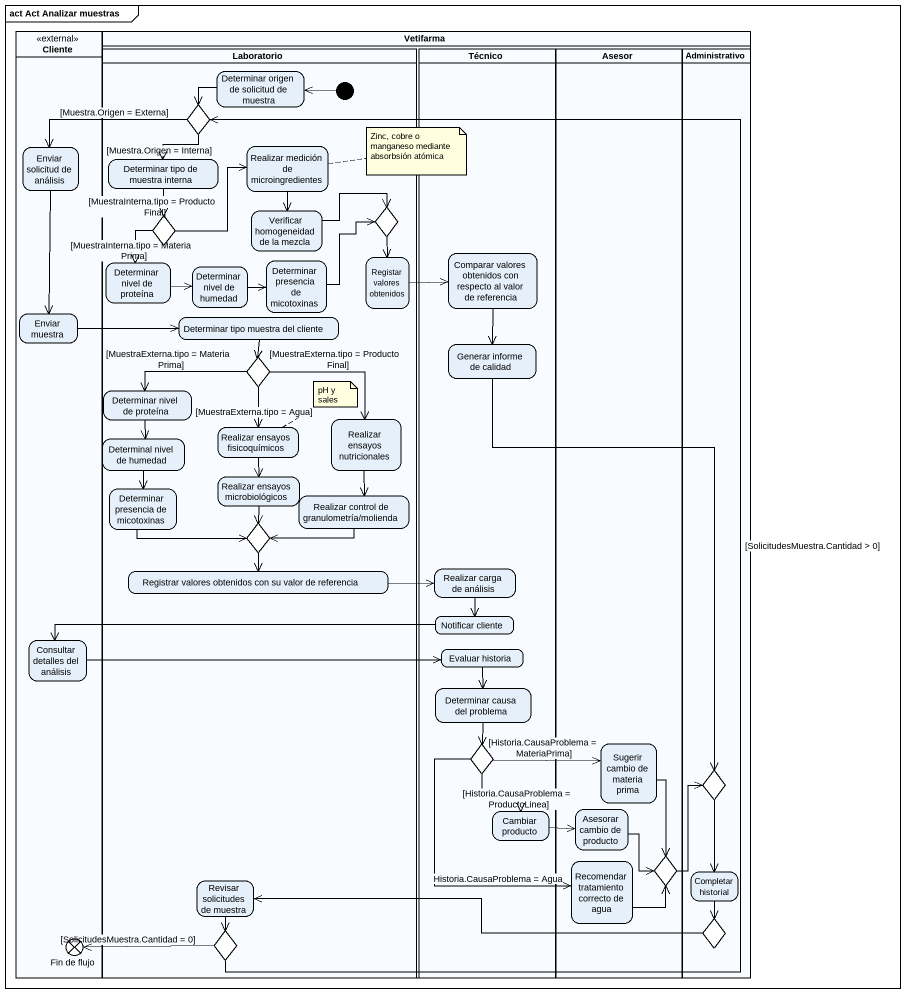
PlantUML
@startuml
mainframe act Act Analizar muestras
hide empty description
state Cliente <<external>> {
  state "Enviar solicitud de análisis" as Enviar_solicitud_de_análisis
  state "Enviar muestra" as Enviar_muestra
  state "Consultar detalles del análisis" as Consultar_detalles_del
  state "Fin de flujo" as Fin_de_flujo <<end>>
}
state Vetifarma <<partition>> {
  state Laboratorio <<partition>> {
    state "Determinar origen de solicitud de muestra" as Determinar_origen_de
    state choice1 <<choice>>
    state "Determinar tipo de muestra interna" as Determinar_tipo_de_muestra
    state "Realizar medición de microingredientes" as Realizar_medición_de
    state choice2 <<choice>>
    state "Verificar homogeneidad de la mezcla" as Verificar_homogeneidad_de
    state choice3 <<choice>>
    state "Determinar nivel de proteína" as Determinar_nivel_de_proteína
    state "Determinar nivel de humedad" as Determinar_nivel_de_humedad
    state "Determinar presencia de micotoxinas" as Determinar_presencia_de
    state "Registar valores obtenidos" as Registar_valores_obtenidos
    state "Determinar tipo muestra del cliente" as Determinar_tipo_muestra_del
    state choice4 <<choice>>
    state "Determinar nivel de proteína" as Determinar_nivel_de_proteína_2
    state "Determinal nivel de humedad" as Determinal_nivel_de_humedad
    state "Realizar ensayos fisicoquímicos" as Realizar_ensayos
    state "Realizar ensayos nutricionales" as Realizar_ensayos_2
    state "Realizar ensayos microbiológicos" as Realizar_ensayos_3
    state "Determinar presencia de micotoxinas" as Determinar_presencia_de_2
    state "Realizar control de granulometría/molienda" as Realizar_control_de
    state choice5 <<choice>>
    state "Registrar valores obtenidos con su valor de referencia" as Registrar_valores_obtenidos
    state "Revisar solicitudes de muestra" as Revisar_solicitudes_de
    state choice9 <<choice>>
    [*] -left-> Determinar_origen_de
  }
  state Técnico <<partition>> {
    state "Comparar valores obtenidos con respecto al valor de referencia" as Comparar_valores_obtenidos
    state "Generar informe de calidad" as Generar_informe_de_calidad
    state "Realizar carga de análisis" as Realizar_carga_de_análisis
    state "Notificar cliente" as Notificar_cliente
    state "Evaluar historia" as Evaluar_historia
    state "Determinar causa del problema" as Determinar_causa_del
    state choice6 <<choice>>
    state "Cambiar producto" as Cambiar_producto
  }
  state Asesor <<partition>> {
    state "Sugerir cambio de materia prima" as Sugerir_cambio_de_materia
    state "Asesorar cambio de producto" as Asesorar_cambio_de_producto
    state "Recomendar tratamiento correcto de agua" as Recomendar_tratamiento
    state choice8 <<choice>>
  }
  state Administrativo <<partition>> {
    state choice7 <<choice>>
    state "Completar historial" as Completar_historial
    state choice10 <<choice>>
  }
}
Determinar_origen_de -left-> choice1
choice1 -left-> Enviar_solicitud_de_análisis : [Muestra.Origen = Externa]
choice1 --> Determinar_tipo_de_muestra : [Muestra.Origen = Interna]
Enviar_solicitud_de_análisis --> Enviar_muestra
Determinar_tipo_de_muestra --> choice2
Realizar_medición_de --> Verificar_homogeneidad_de
choice2 -right-> Realizar_medición_de : [MuestraInterna.tipo = Producto Final]
choice2 --> Determinar_nivel_de_proteína : [MuestraInterna.tipo = Materia Prima]
Verificar_homogeneidad_de -right-> choice3
choice3 --> Registar_valores_obtenidos
Determinar_nivel_de_proteína -right-> Determinar_nivel_de_humedad
Determinar_nivel_de_humedad -right-> Determinar_presencia_de
Determinar_presencia_de -up-> choice3
Registar_valores_obtenidos -right-> Comparar_valores_obtenidos
Comparar_valores_obtenidos --> Generar_informe_de_calidad
Enviar_muestra -right-> Determinar_tipo_muestra_del
Determinar_tipo_muestra_del --> choice4
choice4 -left-> Determinar_nivel_de_proteína_2 : [MuestraExterna.tipo = Materia Prima]
choice4 --> Realizar_ensayos : [MuestraExterna.tipo = Agua]
choice4 --> Realizar_ensayos_2 : [MuestraExterna.tipo = Producto Final]
Generar_informe_de_calidad --> choice7
Determinar_nivel_de_proteína_2 --> Determinal_nivel_de_humedad
Determinal_nivel_de_humedad --> Determinar_presencia_de_2
Realizar_ensayos --> Realizar_ensayos_3
Realizar_ensayos_2 --> Realizar_control_de
Realizar_ensayos_3 --> choice5
Determinar_presencia_de_2 -right-> choice5
Realizar_control_de -left-> choice5
choice5 --> Registrar_valores_obtenidos
Registrar_valores_obtenidos -right-> Realizar_carga_de_análisis
Realizar_carga_de_análisis --> Notificar_cliente
Notificar_cliente -left-> Consultar_detalles_del
Consultar_detalles_del -right-> Evaluar_historia
Evaluar_historia --> Determinar_causa_del
Determinar_causa_del --> choice6
choice6 -right-> Sugerir_cambio_de_materia : [Historia.CausaProblema = MateriaPrima]
choice6 --> Cambiar_producto : [Historia.CausaProblema = ProductoLinea]
choice6 --> Recomendar_tratamiento : Historia.CausaProblema = Agua
Sugerir_cambio_de_materia --> choice8
choice7 --> Completar_historial
Cambiar_producto -right-> Asesorar_cambio_de_producto
Asesorar_cambio_de_producto --> choice8
Recomendar_tratamiento -right-> choice8
choice8 -up-> choice7
Revisar_solicitudes_de --> choice9
Completar_historial --> choice10
choice9 -up-> choice1 : [SolicitudesMuestra.Cantidad > 0]
choice9 -left-> Fin_de_flujo : [SolicitudesMuestra.Cantidad = 0]
choice10 -left-> Revisar_solicitudes_de
note right of Realizar_medición_de : Zinc, cobre o manganeso mediante absorbsión atómica
note top of Realizar_ensayos : pH y sales
@enduml
